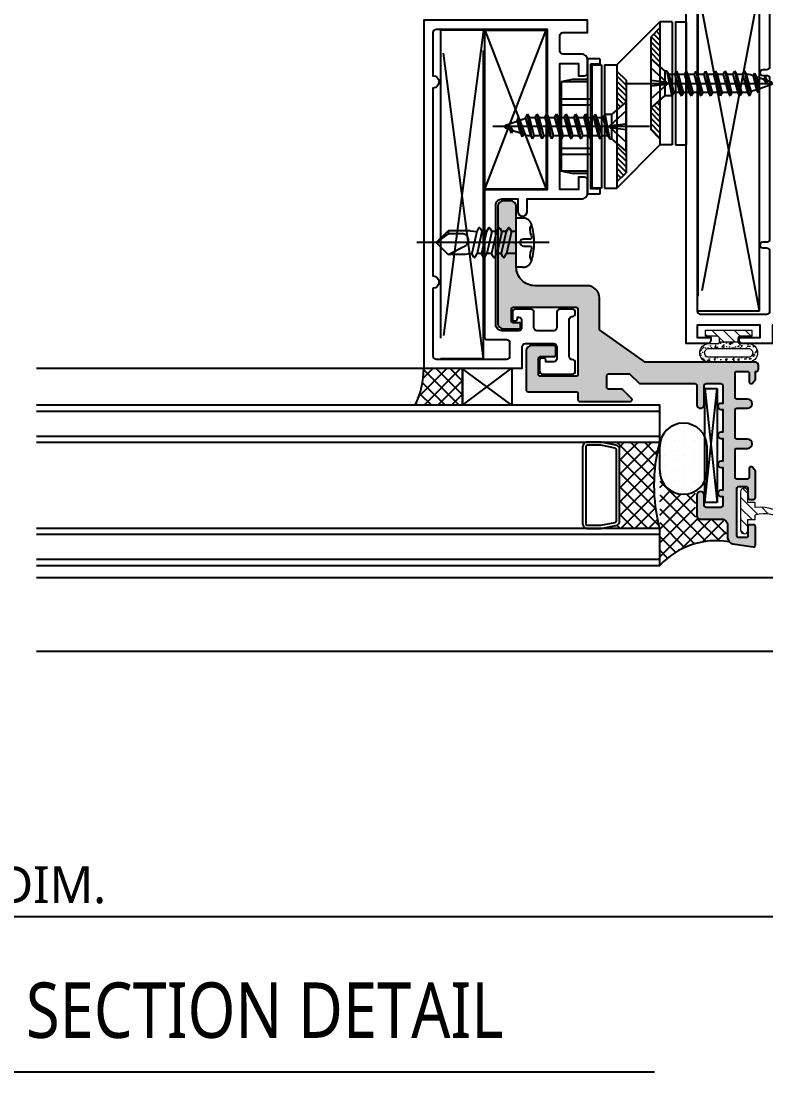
# Model space of a CAD drawing. Extents: x 93 to 3288, y 42 to 1146.
# Drawn here: x 318.4 to 439.3, y 432.4 to 603 of the extents above; entities that cross this region are included whole.
import ezdxf

# ---------------------------------------------------------------- set-up
doc = ezdxf.new("R2010")
doc.units = 0
doc.header["$LTSCALE"] = 200
doc.header["$MEASUREMENT"] = 0
doc.header["$PDMODE"] = 3
doc.header["$PDSIZE"] = -1
for name, pattern in [('CEN-GAUN', [32.2, 30, -1, 0.2, -1]), ('CEN2', [0.36, 0.25, -0.05, 0.01, -0.05]), ('CENTER', [2, 1.25, -0.25, 0.25, -0.25]), ('HIDDEN', [0.375, 0.25, -0.125]), ('PHANTOM', [25, 20, -1, 1, -1, 1, -1])]:
    doc.linetypes.add(name, pattern=pattern)
doc.layers.get('0').update_dxf_attribs({"linetype": 'CONTINUOUS'})
doc.layers.get('Defpoints').update_dxf_attribs({"color": 137, "linetype": 'CONTINUOUS'})
for name, color, linetype in [('01TEX', 3, 'CONTINUOUS'), ('3', 3, 'CONTINUOUS'), ('A-DIES', 3, 'CONTINUOUS'), ('A-ELE', 60, 'CONTINUOUS'), ('A-HAT', 1, 'CONTINUOUS'), ('A-NORTONPATE', 2, 'CONTINUOUS'), ('A-SEC', 2, 'CONTINUOUS'), ('CEN', 1, 'CEN-GAUN'), ('CEN2', 1, 'CEN2'), ('DIM', 7, 'CONTINUOUS'), ('ELE', 60, 'CONTINUOUS'), ('FORM', 7, 'CONTINUOUS'), ('GASKET', 5, 'CONTINUOUS'), ('Glass', 4, 'CONTINUOUS'), ('hatch', 252, 'CONTINUOUS'), ('PA', 6, 'CONTINUOUS'), ('SCREW', 1, 'CONTINUOUS'), ('SEALANT', 1, 'CONTINUOUS'), ('감봉', 4, 'CONTINUOUS')]:
    doc.layers.add(name, color=color, linetype=linetype)
doc.styles.add('FORM1', font='malgun.ttf', dxfattribs={"width": 0.85})
doc.styles.add('맑은고딕', font='malgun.ttf')
doc.dimstyles.new('GAUN-4', dxfattribs={"dimscale": 4, "dimtxt": 1.5, "dimasz": 1, "dimexe": 1, "dimexo": 1, "dimgap": 0.5, "dimtad": 1, "dimdec": 1, "dimzin": 1, "dimdsep": 46, "dimlunit": 6, "dimtxsty": '맑은고딕', "dimblk": 'CJDOT', "dimcen": 0.09, "dimdle": 1, "dimclrd": 256, "dimclre": 256, "dimclrt": 3, "dimadec": 0, "dimazin": 0, "dimtfac": 1, "dimtdec": 1, "dimtix": 1, "dimtmove": 2, "dimatfit": 3, "dimfxl": 1, "dimtolj": 1, "dimtzin": 1, "dimarcsym": 0})
pattern_1 = [(45.034607, (-4196.5568, -1535.9426), (-1.12320983, 1.1218538), []), (135.034607, (-4196.5568, -1535.9426), (-1.1218538, -1.12320983), [])]

# ---------------------------------------------------------------- blocks, each defined once
blk = doc.blocks.new('SDHK-1431-1')
at = {"layer": 'hatch', "linetype": 'HIDDEN'}
for p, q in [((-0.15, 0), (9.85, -52.4)), ((-0.15, -52.4), (9.85, 0))]:
    blk.add_line(p, q, dxfattribs=at)
blk.add_lwpolyline([(9.85, -52.4), (9.85, 0), (-0.15, 0), (-0.15, -52.4)], close=True, dxfattribs=at)
blk = doc.blocks.new('JA-DM-39(SDHK-1431)-1')
at = {"rotation": 90}
blk.add_blockref('SDHK-1431-1', (0, -9.85), dxfattribs=at)
blk = doc.blocks.new('SDHK-1431-2')
at = {"layer": 'hatch', "linetype": 'HIDDEN'}
for p, q in [((10, 0), (0, -25.8)), ((10, -25.8), (0, 0))]:
    blk.add_line(p, q, dxfattribs=at)
blk.add_lwpolyline([(0, 0), (10, 0), (10, -25.8), (0, -25.8)], close=True, dxfattribs=at)
blk = doc.blocks.new('JA-DM-39(SDHK-1431)-2')
at = {"rotation": 90}
blk.add_blockref('SDHK-1431-2', (0, -10), dxfattribs=at)
blk = doc.blocks.new('IJ-65TT13-1')
at = {"layer": 'hatch', "linetype": 'HIDDEN'}
for p, q in [((0, 0), (7, -53.3)), ((0, -53.3), (7, 0))]:
    blk.add_line(p, q, dxfattribs=at)
blk.add_lwpolyline([(7, -53.3), (7, 0), (0, 0), (0, -53.3)], close=True, dxfattribs=at)
blk = doc.blocks.new('JA-DM-40(IJ-65TT13)-1')
at = {"rotation": 90}
blk.add_blockref('IJ-65TT13-1', (0, -7), dxfattribs=at)
blk = doc.blocks.new('DH-886')
at = {"layer": 'A-DIES'}
for points in [[(-15.4, -50.4), (-12.7, -50.4, 0.414214), (-11.7, -49.4), (-11.7, -30, 0.414214), (-12.7, -29), (-15.3, -29), (-15.3, -31.05, -1), (-16.8, -31.05), (-16.8, -29), (-25.6, -29, -0.414214), (-26.6, -28), (-26.6, -26, -0.414214), (-26.1, -25.5), (-25.1, -25.5), (-25.1, -27.5), (-22.1, -27.5), (-22.1, -7), (-25.1, -7), (-25.1, -9), (-26.1, -9, -0.414214), (-26.6, -8.5), (-26.6, -6.5, -0.414214), (-25.6, -5.5), (-22.6, -5.5, 0.414214), (-22.1, -5), (-22.1, -2.5, 0.414214), (-22.6, -2), (-26.6, -2), (-26.6, 0), (0, 0), (0, -56.5), (-16, -56.5), (-16, -53, 0.414214), (-16.5, -52.5), (-21.1, -52.5, 0.414214), (-21.6, -53), (-21.6, -54.95, 0.414214), (-21.1, -55.45), (-19.8, -55.45), (-19.8, -55.15, -0.414214), (-19.5, -54.85), (-19.1, -54.85, -0.414214), (-18.8, -55.15), (-18.8, -56.95, -0.414214), (-19.3, -57.45), (-24.1, -57.45, -0.414214), (-24.6, -56.95), (-24.6, -55.6, -0.414214), (-24.1, -55.1, 0.414214), (-23.6, -54.6), (-23.6, -48.6, 0.414214), (-24.1, -48.1, -0.414214), (-24.6, -47.6), (-24.6, -47.4, -0.414214), (-24.1, -46.9), (-22.1, -46.9, -0.414214), (-21.6, -47.4), (-21.6, -49.9, 0.414214), (-21.1, -50.4), (-18.4, -50.4, 0.414214), (-17.9, -49.9), (-17.9, -47.4, -0.414214), (-17.4, -46.9), (-14.9, -46.9, -0.414214), (-14.4, -47.4), (-14.4, -48.5, -0.414214), (-14.7, -48.8), (-14.9, -48.8, -0.414214), (-15.2, -48.5), (-15.2, -48.2), (-15.4, -48.2, 0.414214), (-15.9, -48.7), (-15.9, -49.9, 0.414214)], [(-1.5, -43.5), (-1.5, -54.5, -0.414214), (-2, -55), (-9.2, -55), (-13.5, -55, -0.414214), (-14, -54.5), (-14, -52.4, -0.414214), (-13.5, -51.9), (-10.4, -51.9, 0.414214), (-9.9, -51.4), (-9.9, -27.5), (-20.1, -27.5), (-20.1, -1.5), (-2, -1.5, -0.414214), (-1.5, -2), (-1.5, -9, 1), (-1.5, -11), (-1.5, -41.5, 1)]]:
    blk.add_lwpolyline(points, format="xyb", close=True, dxfattribs=at)
blk = doc.blocks.new('JA-DM-13(DH-886)')
at = {"xscale": -1, "rotation": 270}
blk.add_blockref('DH-886', (56.5, 0), dxfattribs=at)
blk = doc.blocks.new('DH-887')
at = {"layer": 'A-DIES'}
for points in [[(2.25, -3, -1), (2.25, -4.5), (1.9, -4.5, 0.414214), (1.4, -5), (1.4, -55, 0.414214), (1.9, -55.5), (2.25, -55.5, -1), (2.25, -57), (0, -57), (0, -60), (-4.9, -60, -0.414214), (-5.4, -59.5), (-5.4, -59), (-2, -59), (-2, -57), (-12.2, -57), (-12.2, -59), (-10, -59), (-10, -59.5, -0.414214), (-10.5, -60), (-14, -60), (-14, -4.5), (-15.45, -4.5, -1), (-15.45, -3.4), (-14.5, -3.4, 0.414214), (-14, -2.9), (-14, -2.5, 0.414214), (-14.5, -2), (-38, -2, 0.414214), (-38.5, -2.5), (-38.5, -2.9, 0.414214), (-38, -3.4), (-37.05, -3.4, -1), (-37.05, -4.5), (-41.2, -4.5, -0.414214), (-41.7, -4), (-41.7, -3.5), (-40.5, -3.5, 0.414214), (-40, -3), (-40, -2, 0.414214), (-40.5, -1.5), (-47.5, -1.5, 0.414214), (-48, -2), (-48, -3, 0.414214), (-47.5, -3.5), (-46.3, -3.5), (-46.3, -4, -0.414214), (-46.8, -4.5), (-49, -4.5, -0.414214), (-49.5, -4), (-49.5, -0.5, -0.414214), (-49, 0), (0, 0), (0, -3)], [(-0.4, -17, 0.414214), (-0.9, -16.5), (-1.5, -16.5, -1), (-1.5, -15.5), (-0.9, -15.5, 0.414214), (-0.4, -15), (-0.4, -5.3, 0.414214), (-0.9, -4.8), (-1.5, -4.8, -0.414214), (-2, -4.3), (-2, -2.3, 0.414214), (-2.5, -1.8), (-11.7, -1.8, 0.414214), (-12.2, -2.3), (-12.2, -54.7, 0.414214), (-11.7, -55.2), (-0.9, -55.2, 0.414214), (-0.4, -54.7), (-0.4, -45, 0.414214), (-0.9, -44.5), (-1.5, -44.5, -1), (-1.5, -43.5), (-0.9, -43.5, 0.414214), (-0.4, -43)]]:
    blk.add_lwpolyline(points, format="xyb", close=True, dxfattribs=at)
blk = doc.blocks.new('JA-DM-14(DH-887)')
at = {"rotation": 270}
blk.add_blockref('DH-887', (59, -5.4), dxfattribs=at)
blk = doc.blocks.new('DSP-3264')
h = blk.add_hatch(color=252)
h.dxf.hatch_style = 1
edge = h.paths.add_edge_path()
edge.add_line((-13, -13.8), (-4.5, -13.8))
edge.add_arc((-4.5, -10.8), 3, 270, 360)
edge.add_line((-1.5, -10.8), (-1.5, -7.1))
edge.add_line((-1.5, -7.1), (-1.2, -6.8))
edge.add_line((-1.2, -6.8), (-1.5, -6.5))
edge.add_line((-1.5, -6.5), (-1.5, -1))
edge.add_arc((-0.5, -1), 1, 90, 180, ccw=False)
edge.add_line((-0.5, 0), (0.5, 0))
edge.add_arc((0.5, -1), 1, 0, 90, ccw=False)
edge.add_line((1.5, -1), (1.5, -19.8))
edge.add_arc((0.5, -19.8), 1, 270, 360, ccw=False)
edge.add_line((0.5, -20.8), (-1.9, -20.8))
edge.add_arc((-1.9, -20.5), 0.3, 180, 270, ccw=False)
edge.add_line((-2.2, -20.5), (-2.2, -20.1))
edge.add_arc((-1.9, -20.1), 0.3, 90, 180, ccw=False)
edge.add_line((-1.9, -19.8), (-1, -19.8))
edge.add_arc((-1, -19.5), 0.3, 270, 360)
edge.add_line((-0.7, -19.5), (-0.7, -17.6))
edge.add_arc((-1, -17.6), 0.3, 360, 450)
edge.add_line((-1, -17.3), (-11.2, -17.3))
edge.add_arc((-11.2, -17.6), 0.3, 90, 180)
edge.add_line((-11.5, -17.6), (-11.5, -28.2))
edge.add_arc((-11.2, -28.2), 0.3, 180, 270)
edge.add_line((-11.2, -28.5), (-5.4, -28.5))
edge.add_arc((-5.4, -28.2), 0.3, 270, 360)
edge.add_line((-5.1, -28.2), (-5.1, -25.6))
edge.add_arc((-5.4, -25.6), 0.3, 360, 450)
edge.add_line((-5.4, -25.3), (-7.6, -25.3))
edge.add_arc((-7.6, -25), 0.3, 180, 270, ccw=False)
edge.add_line((-7.9, -25), (-7.9, -23.8))
edge.add_arc((-7.6, -23.8), 0.3, 90, 180, ccw=False)
edge.add_line((-7.6, -23.5), (-4.1, -23.5))
edge.add_arc((-4.1, -24.5), 1, 0, 90, ccw=False)
edge.add_line((-3.1, -24.5), (-3.1, -30.7))
edge.add_arc((-3.4, -30.7), 0.3, 270, 360, ccw=False)
edge.add_line((-3.4, -31), (-11.2, -31))
edge.add_arc((-11.2, -31.3), 0.3, 90, 180)
edge.add_line((-11.5, -31.3), (-11.5, -32.3))
edge.add_arc((-11.8, -32.3), 0.3, 270, 360, ccw=False)
edge.add_line((-11.8, -32.6), (-20, -32.6))
edge.add_arc((-20, -32.3), 0.3, 134.3645, 270, ccw=False)
edge.add_line((-20.21, -32.09), (-18.78, -30.69))
edge.add_arc((-18.57, -30.9), 0.3, 90, 134.3645, ccw=False)
edge.add_line((-18.57, -30.6), (-16.5, -30.6))
edge.add_arc((-16.5, -30.3), 0.3, 270, 360)
edge.add_line((-16.2, -30.3), (-16.2, -28.4))
edge.add_arc((-16.5, -28.4), 0.3, 360, 450)
edge.add_line((-16.5, -28.1), (-19.9, -28.1))
edge.add_line((-19.9, -28.1), (-21.5, -29.7))
edge.add_line((-21.5, -29.7), (-30.5, -29.7))
edge.add_arc((-30.5, -30), 0.3, 90, 180)
edge.add_line((-30.8, -30), (-30.8, -33.1))
edge.add_arc((-31.4, -33.1), 0.6, 180, 360, ccw=False)
edge.add_line((-32, -33.1), (-32, -30))
edge.add_arc((-32.3, -30), 0.3, 360, 450)
edge.add_line((-32.3, -29.7), (-34.7, -29.7))
edge.add_arc((-34.7, -30), 0.3, 90, 180)
edge.add_line((-35, -30), (-35, -32.9))
edge.add_line((-35, -32.9), (-34.7, -32.9))
edge.add_arc((-34.7, -33.4), 0.5, -90, 90, ccw=False)
edge.add_line((-34.7, -33.9), (-35, -33.9))
edge.add_line((-35, -33.9), (-35, -37.6))
edge.add_line((-35, -37.6), (-34.7, -37.6))
edge.add_arc((-34.7, -38.1), 0.5, -90, 90, ccw=False)
edge.add_line((-34.7, -38.6), (-35, -38.6))
edge.add_line((-35, -38.6), (-35, -42.3))
edge.add_line((-35, -42.3), (-34.7, -42.3))
edge.add_arc((-34.7, -42.8), 0.5, -90, 90, ccw=False)
edge.add_line((-34.7, -43.3), (-35, -43.3))
edge.add_line((-35, -43.3), (-35, -47))
edge.add_line((-35, -47), (-34.7, -47))
edge.add_arc((-34.7, -47.5), 0.5, -90, 90, ccw=False)
edge.add_line((-34.7, -48), (-35, -48))
edge.add_line((-35, -48), (-35, -49.5))
edge.add_arc((-34.7, -49.5), 0.3, 180, 270)
edge.add_line((-34.7, -49.8), (-32.3, -49.8))
edge.add_arc((-32.3, -49.5), 0.3, 270, 360)
edge.add_line((-32, -49.5), (-32, -47.8))
edge.add_arc((-31.4, -47.8), 0.6, 0, 180, ccw=False)
edge.add_line((-30.8, -47.8), (-30.8, -51.2))
edge.add_arc((-31.3, -51.2), 0.5, 270, 360, ccw=False)
edge.add_line((-31.3, -51.7), (-34.8, -51.7))
edge.add_arc((-34.8, -52.7), 1, 90, 180)
edge.add_line((-35.8, -52.7), (-35.8, -54.71))
edge.add_arc((-36.8, -54.71), 1, -81.4535, 0, ccw=False)
edge.add_line((-36.65, -55.7), (-39.96, -56.2))
edge.add_arc((-40, -55.9), 0.3, 180, 278.5465, ccw=False)
edge.add_line((-40.3, -55.9), (-40.3, -52.9))
edge.add_arc((-40, -52.9), 0.3, 90, 180, ccw=False)
edge.add_line((-40, -52.6), (-39.4, -52.6))
edge.add_arc((-39.4, -52.9), 0.3, 0, 90, ccw=False)
edge.add_line((-39.1, -52.9), (-39.1, -54.4))
edge.add_arc((-38.8, -54.4), 0.3, 180, 270)
edge.add_line((-38.8, -54.7), (-37.6, -54.7))
edge.add_arc((-37.6, -54.4), 0.3, 270, 360)
edge.add_line((-37.3, -54.4), (-37.3, -46.7))
edge.add_arc((-37.6, -46.7), 0.3, 0, 90)
edge.add_line((-37.6, -46.4), (-38.8, -46.4))
edge.add_arc((-38.8, -46.7), 0.3, 90, 180)
edge.add_line((-39.1, -46.7), (-39.1, -48.2))
edge.add_arc((-39.4, -48.2), 0.3, -90, 0, ccw=False)
edge.add_line((-39.4, -48.5), (-40, -48.5))
edge.add_arc((-40, -48.2), 0.3, 180, 270, ccw=False)
edge.add_line((-40.3, -48.2), (-40.3, -43.9))
edge.add_line((-40.3, -43.9), (-39.8, -43.2))
edge.add_line((-39.8, -43.2), (-39.6, -43.2))
edge.add_arc((-39.6, -43.5), 0.3, 0, 90, ccw=False)
edge.add_line((-39.3, -43.5), (-39.3, -44.9))
edge.add_arc((-39, -44.9), 0.3, 180, 270)
edge.add_line((-39, -45.2), (-37.3, -45.2))
edge.add_arc((-37.3, -44.9), 0.3, 270, 360)
edge.add_line((-37, -44.9), (-37, -40.5))
edge.add_arc((-37.3, -40.5), 0.3, 360, 450)
edge.add_line((-37.3, -40.2), (-39.05, -40.2))
edge.add_arc((-39.05, -39.45), 0.75, 90, 270, ccw=False)
edge.add_line((-39.05, -38.7), (-37.3, -38.7))
edge.add_arc((-37.3, -38.4), 0.3, 270, 360)
edge.add_line((-37, -38.4), (-37, -34))
edge.add_arc((-37.3, -34), 0.3, 360, 450)
edge.add_line((-37.3, -33.7), (-39.05, -33.7))
edge.add_arc((-39.05, -32.95), 0.75, 90, 270, ccw=False)
edge.add_line((-39.05, -32.2), (-37.3, -32.2))
edge.add_arc((-37.3, -31.9), 0.3, 270, 360)
edge.add_line((-37, -31.9), (-37, -28))
edge.add_arc((-37.3, -28), 0.3, 0, 90)
edge.add_line((-37.3, -27.7), (-39, -27.7))
edge.add_arc((-39, -28), 0.3, 90, 180)
edge.add_line((-39.3, -28), (-39.3, -29.4))
edge.add_arc((-39.6, -29.4), 0.3, 270, 360, ccw=False)
edge.add_line((-39.6, -29.7), (-39.8, -29.7))
edge.add_line((-39.8, -29.7), (-40.3, -29))
edge.add_line((-40.3, -29), (-40.3, -27.7))
edge.add_line((-40.3, -27.7), (-40.5, -27.7))
edge.add_arc((-40.5, -27.4), 0.3, 180, 270, ccw=False)
edge.add_line((-40.8, -27.4), (-40.8, -26.7))
edge.add_arc((-40.3, -26.7), 0.5, 90, 180, ccw=False)
edge.add_line((-40.3, -26.2), (-22.44, -26.2))
edge.add_line((-22.44, -26.2), (-15, -20.96))
edge.add_line((-15, -20.96), (-15, -15.8))
edge.add_arc((-13, -15.8), 2, 90, 180, ccw=False)
at = {"layer": 'PA'}
blk.add_lwpolyline([(-13, -13.8), (-4.5, -13.8, 0.414214), (-1.5, -10.8), (-1.5, -7.1), (-1.2, -6.8), (-1.5, -6.5), (-1.5, -1, -0.414214), (-0.5, 0), (0.5, 0, -0.414214), (1.5, -1), (1.5, -19.8, -0.414214), (0.5, -20.8), (-1.9, -20.8, -0.414214), (-2.2, -20.5), (-2.2, -20.1, -0.414214), (-1.9, -19.8), (-1, -19.8, 0.414214), (-0.7, -19.5), (-0.7, -17.6, 0.414214), (-1, -17.3), (-11.2, -17.3, 0.414214), (-11.5, -17.6), (-11.5, -28.2, 0.414214), (-11.2, -28.5), (-5.4, -28.5, 0.414214), (-5.1, -28.2), (-5.1, -25.6, 0.414214), (-5.4, -25.3), (-7.6, -25.3, -0.414214), (-7.9, -25), (-7.9, -23.8, -0.414214), (-7.6, -23.5), (-4.1, -23.5, -0.414214), (-3.1, -24.5), (-3.1, -30.7, -0.414214), (-3.4, -31), (-11.2, -31, 0.414214), (-11.5, -31.3), (-11.5, -32.3, -0.414214), (-11.8, -32.6), (-20, -32.6, -0.672197), (-20.21, -32.09), (-18.78, -30.69, -0.196031), (-18.57, -30.6), (-16.5, -30.6, 0.414214), (-16.2, -30.3), (-16.2, -28.4, 0.414214), (-16.5, -28.1), (-19.9, -28.1), (-21.5, -29.7), (-30.5, -29.7, 0.414214), (-30.8, -30), (-30.8, -33.1, -1), (-32, -33.1), (-32, -30, 0.414214), (-32.3, -29.7), (-34.7, -29.7, 0.414214), (-35, -30), (-35, -32.9), (-34.7, -32.9, -1), (-34.7, -33.9), (-35, -33.9), (-35, -37.6), (-34.7, -37.6, -1), (-34.7, -38.6), (-35, -38.6), (-35, -42.3), (-34.7, -42.3, -1), (-34.7, -43.3), (-35, -43.3), (-35, -47), (-34.7, -47, -1), (-34.7, -48), (-35, -48), (-35, -49.5, 0.414214), (-34.7, -49.8), (-32.3, -49.8, 0.414214), (-32, -49.5), (-32, -47.8, -1), (-30.8, -47.8), (-30.8, -51.2, -0.414214), (-31.3, -51.7), (-34.8, -51.7, 0.414214), (-35.8, -52.7), (-35.8, -54.71, -0.371169), (-36.65, -55.7), (-39.96, -56.2, -0.458609), (-40.3, -55.9), (-40.3, -52.9, -0.414214), (-40, -52.6), (-39.4, -52.6, -0.414214), (-39.1, -52.9), (-39.1, -54.4, 0.414214), (-38.8, -54.7), (-37.6, -54.7, 0.414214), (-37.3, -54.4), (-37.3, -46.7, 0.414214), (-37.6, -46.4), (-38.8, -46.4, 0.414214), (-39.1, -46.7), (-39.1, -48.2, -0.414214), (-39.4, -48.5), (-40, -48.5, -0.414214), (-40.3, -48.2), (-40.3, -43.9), (-39.8, -43.2), (-39.6, -43.2, -0.414214), (-39.3, -43.5), (-39.3, -44.9, 0.414214), (-39, -45.2), (-37.3, -45.2, 0.414214), (-37, -44.9), (-37, -40.5, 0.414214), (-37.3, -40.2), (-39.05, -40.2, -1), (-39.05, -38.7), (-37.3, -38.7, 0.414214), (-37, -38.4), (-37, -34, 0.414214), (-37.3, -33.7), (-39.05, -33.7, -1), (-39.05, -32.2), (-37.3, -32.2, 0.414214), (-37, -31.9), (-37, -28, 0.414214), (-37.3, -27.7), (-39, -27.7, 0.414214), (-39.3, -28), (-39.3, -29.4, -0.414214), (-39.6, -29.7), (-39.8, -29.7), (-40.3, -29), (-40.3, -27.7), (-40.5, -27.7, -0.414214), (-40.8, -27.4), (-40.8, -26.7, -0.414214), (-40.3, -26.2), (-22.44, -26.2), (-15, -20.96), (-15, -15.8, -0.414214)], format="xyb", close=True, dxfattribs=at)
blk = doc.blocks.new('DSES-010')
at = {"lineweight": 9, "ltscale": 0.3}
h = blk.add_hatch(dxfattribs=at)
h.set_pattern_fill('ANSI31', color=1, scale=0.4, angle=180, style=0)
h.set_pattern_definition([(225, (-4198451.4957, 14336552.8908), (0.89802561211, -0.89802561211), [])])
h.paths.add_polyline_path([(-8.22, -1.83, 3.800927), (-7.46, -2.02, -0.293946), (-2.35, -0.6), (-2.35, -1.4), (-1.2, -1.4), (-1.2, -3.1, 1), (0, -3.1), (0, 3.1, 1), (-1.2, 3.1), (-1.2, 1.4), (-2.35, 1.4), (-2.35, 0.6, 0.257967)])
at = {"layer": 'GASKET', "lineweight": 9}
blk.add_lwpolyline([(-1.2, 3.1, -1), (0, 3.1), (0, -3.1, -1), (-1.2, -3.1), (-1.2, -1.4), (-2.35, -1.4), (-2.35, -0.6, 0.293946), (-7.46, -2.02, -3.800927), (-8.22, -1.83, -0.257967), (-2.35, 0.6), (-2.35, 1.4), (-1.2, 1.4), (-1.2, 3.1)], format="xyb", dxfattribs=at)
blk = doc.blocks.new('*U61')
at = {"layer": 'A-HAT'}
h = blk.add_hatch(dxfattribs=at)
h.set_pattern_fill('ANSI37', color=252, scale=0.5, angle=-89.9654, style=0)
h.set_pattern_definition([(315.035, (0, 0), (1.12185, 1.12321), []), (45.035, (0, 0), (-1.12321, 1.12185), [])])
h.paths.add_polyline_path([(20, 0, -0.125563), (6, 0), (6, -9.5), (6.48, -7.1, -0.357511), (7.21, -6.5), (18.79, -6.5, -0.357511), (19.52, -7.1), (20, -9.5)])
at = {"layer": 'Glass', "color": 5, "linetype": 'PHANTOM', "ltscale": 2}
for p, q in [((1, -101.16), (1, 0)), ((5, 0), (5, -101.16)), ((21, -101.16), (21, 0)), ((25, 0), (25, -101.16))]:
    blk.add_line(p, q, dxfattribs=at)
at = {"layer": 'Glass'}
for points in [[(0, -101.16), (0, 0), (6, 0), (6, -101.16)], [(20, -101.16), (20, 0), (26, 0), (26, -101.16)]]:
    blk.add_lwpolyline(points, dxfattribs=at)
at = {"layer": 'SEALANT'}
blk.add_arc((13, 27.44), 28.31, 255.6865, 284.3135, dxfattribs=at)
at = {"layer": '감봉'}
for points in [[(6, -11.75), (6, -9.5), (6.48, -7.1, -0.357511), (7.21, -6.5), (18.79, -6.5, -0.357511), (19.52, -7.1), (20, -9.5), (20, -11.75, -0.414214), (19.25, -12.5), (6.75, -12.5, -0.414214)], [(6.5, -11.75), (6.5, -9.55), (6.97, -7.2, -0.357511), (7.21, -7), (18.79, -7, -0.357511), (19.03, -7.2), (19.5, -9.55), (19.5, -11.75, -0.414214), (19.25, -12), (6.75, -12, -0.414214)]]:
    blk.add_lwpolyline(points, format="xyb", close=True, dxfattribs=at)
blk = doc.blocks.new('CJDOT')
blk.add_line((-2, 0), (2, 0))
at = {"const_width": 0.5}
blk.add_lwpolyline([(-0.25, 0, 1), (0.25, 0, 1)], format="xyb", close=True, dxfattribs=at)
blk = doc.blocks.new('*D159')
at = {"layer": 'Defpoints', "color": 0, "transparency": 16777216}
for p in [(138.4, 479.67), (473.32, 479.67), (473.32, 457.67)]:
    blk.add_point(p, dxfattribs=at)
at = {"layer": 'DIM', "lineweight": -2, "transparency": 16777216}
for p, q in [((138.4, 475.67), (138.4, 453.67)), ((473.32, 475.67), (473.32, 453.67)), ((142.4, 457.67), (469.32, 457.67))]:
    blk.add_line(p, q, dxfattribs=at)
at = {"layer": 'DIM', "lineweight": -2, "transparency": 16777216, "xscale": 4, "yscale": 4, "zscale": 4, "rotation": 180}
blk.add_blockref('CJDOT', (138.4, 457.67), dxfattribs=at)
at = {"layer": 'DIM', "lineweight": -2, "transparency": 16777216, "xscale": 4, "yscale": 4, "zscale": 4}
blk.add_blockref('CJDOT', (473.32, 457.67), dxfattribs=at)
at = {"layer": 'DIM', "color": 3, "transparency": 16777216, "insert": (305.86, 462.77), "char_height": 6, "attachment_point": 5, "style": '맑은고딕'}
blk.add_mtext('\\A1;MODULE DIM.', dxfattribs=at)
blk = doc.blocks.new('screw4x13')
at = {"color": 9, "linetype": 'HIDDEN'}
for p, q in [((-13, 0), (-11.07, 1.93)), ((-11.07, 1.93), (-11.07, 1.43)), ((-7.51, 1.93), (-11.07, 1.93)), ((-7.51, 1.93), (-6.43, 1.79)), ((-6.43, 1.79), (-7.23, -1.79)), ((-6.11, 2.34), (-6.43, 1.79)), ((-5.57, 1.79), (-6.37, -1.79)), ((-5.89, 2.34), (-5.57, 1.79)), ((-4.83, 1.79), (-5.63, -1.79)), ((-4.83, 1.79), (-5.57, 1.79)), ((-4.51, 2.34), (-4.83, 1.79)), ((-3.97, 1.79), (-4.77, -1.79)), ((-4.29, 2.34), (-3.97, 1.79)), ((-3.23, 1.79), (-4.03, -1.79)), ((-3.23, 1.79), (-3.97, 1.79)), ((-2.91, 2.34), (-3.23, 1.79)), ((-2.37, 1.79), (-3.17, -1.79)), ((-2.69, 2.34), (-2.37, 1.79)), ((-1.63, 1.79), (-2.43, -1.79)), ((-1.63, 1.79), (-2.37, 1.79)), ((-1.31, 2.34), (-1.63, 1.79)), ((-0.77, 1.79), (-1.57, -1.79)), ((-1.09, 2.34), (-0.77, 1.79)), ((-0.03, 1.79), (-0.77, 1.79)), ((0, 1.79), (-0.57, 1.79)), ((-11.07, 1.43), (-13, 0)), ((-8.76, 1.43), (-11.07, 1.43)), ((-13, 0), (-11.07, -1.93)), ((-11.07, -1.94), (-8.29, -0.5)), ((-8.25, -1.93), (-11.07, -1.93)), ((-7.23, -1.79), (-8.25, -1.93)), ((-6.91, -2.34), (-7.23, -1.79)), ((-6.69, -2.34), (-6.37, -1.79)), ((-5.63, -1.79), (-6.37, -1.79)), ((-5.31, -2.34), (-5.63, -1.79)), ((-5.09, -2.34), (-4.77, -1.79)), ((-4.03, -1.79), (-4.77, -1.79)), ((-3.71, -2.34), (-4.03, -1.79)), ((-3.49, -2.34), (-3.17, -1.79)), ((-2.43, -1.79), (-3.17, -1.79)), ((-2.11, -2.34), (-2.43, -1.79)), ((-1.89, -2.34), (-1.57, -1.79)), ((-0.83, -1.79), (-1.57, -1.79)), ((0, -1.79), (-1.37, -1.79))]:
    blk.add_line(p, q, dxfattribs=at)
blk.add_lwpolyline([(0, 1.75), (0, 4), (1.07, 4, -0.338208), (2.51, 2.89, -0.133928), (2.51, -2.89, -0.338208), (1.07, -4), (0, -4), (0, -2.25), (0, 2.25)], format="xyb", dxfattribs=at)
blk.add_lwpolyline([(2.51, 2.89), (2.29, 2.63), (2.19, 2.34), (2.18, 2.03), (2.23, 1.72), (2.31, 1.42), (2.4, 1.15), (2.46, 0.92), (2.47, 0.74), (2.4, 0.62), (2.27, 0.57), (2.09, 0.55), (1.87, 0.55), (1.63, 0.57), (1.39, 0.58), (1.17, 0.57), (0.97, 0.53), (0.81, 0.44), (0.7, 0.31), (0.63, 0.16), (0.61, 0), (0.63, -0.16), (0.7, -0.31), (0.81, -0.44), (0.97, -0.53), (1.17, -0.57), (1.39, -0.58), (1.63, -0.57), (1.87, -0.55), (2.09, -0.55), (2.27, -0.57), (2.4, -0.62), (2.47, -0.74), (2.46, -0.92), (2.4, -1.15), (2.31, -1.42), (2.23, -1.72), (2.18, -2.03), (2.19, -2.34), (2.29, -2.63), (2.51, -2.89)], dxfattribs=at)
for centre, radius, start, end in [((-6, 2.27), 0.13, 30, 150), ((-4.4, 2.27), 0.13, 30, 150), ((-2.8, 2.27), 0.13, 30, 150), ((-1.2, 2.27), 0.13, 30, 150), ((-8.76, 0.41), 1.02, 297.365, 90), ((-6.8, -2.27), 0.13, 210, 330), ((-5.2, -2.27), 0.13, 210, 330), ((-3.6, -2.27), 0.13, 210, 330), ((-2, -2.27), 0.13, 210, 330)]:
    blk.add_arc(centre, radius, start, end, dxfattribs=at)
at = {"layer": 'CEN'}
blk.add_line((5.34, 0), (-16.15, 0), dxfattribs=at)
blk = doc.blocks.new('*X5')
at = {"color": 0}
for p, q in [((578.75, 835), (578.75, 835)), ((579.375, 836.25), (579.375, 836.25)), ((580, 835), (580, 835)), ((580.625, 836.25), (580.625, 836.25)), ((581.25, 835), (581.25, 835)), ((581.875, 836.25), (581.875, 836.25)), ((582.5, 835), (582.5, 835)), ((583.125, 836.25), (583.125, 836.25)), ((583.75, 835), (583.75, 835)), ((584.375, 836.25), (584.375, 836.25)), ((585, 835), (585, 835)), ((585.625, 836.25), (585.625, 836.25)), ((586.25, 835), (586.25, 835)), ((579.375, 833.75), (579.375, 833.75)), ((580.625, 833.75), (580.625, 833.75)), ((581.875, 833.75), (581.875, 833.75)), ((583.125, 833.75), (583.125, 833.75)), ((584.375, 833.75), (584.375, 833.75)), ((585.625, 833.75), (585.625, 833.75)), ((586.875, 833.75), (586.875, 833.75)), ((578.75, 832.5), (578.75, 832.5)), ((580, 832.5), (580, 832.5)), ((581.25, 832.5), (581.25, 832.5)), ((582.5, 832.5), (582.5, 832.5)), ((583.75, 832.5), (583.75, 832.5)), ((585, 832.5), (585, 832.5)), ((586.25, 832.5), (586.25, 832.5)), ((580.625, 831.25), (580.625, 831.25)), ((581.875, 831.25), (581.875, 831.25)), ((583.125, 831.25), (583.125, 831.25)), ((584.375, 831.25), (584.375, 831.25)), ((585.625, 831.25), (585.625, 831.25))]:
    blk.add_line(p, q, dxfattribs=at)
blk = doc.blocks.new('BACK')
at = {"layer": 'A-SEC'}
for p, q in [((-1764719.67, 72973.61, -1.5), (-1764719.67, 72976.86, -1.5)), ((-1764713.17, 72973.61, -1.5), (-1764713.17, 72976.86, -1.5))]:
    blk.add_line(p, q, dxfattribs=at)
for centre, start, end in [((-1764716.42, 72976.86, -1.5), 360, 180), ((-1764716.42, 72973.61, -1.5), 180, 360)]:
    blk.add_arc(centre, 3.25, start, end, dxfattribs=at)
at = {"layer": 'A-SEC', "color": 1, "xscale": 1.083335682515705, "yscale": 1.083335682515705, "zscale": 1.083335682515705, "rotation": 90}
blk.add_blockref('*X5', (-1763813.07, 72343.98, -1.5), dxfattribs=at)
blk = doc.blocks.new('CS-4X20')
at = {"layer": 'CEN2', "linetype": 'CENTER'}
blk.add_line((-3.8, 0), (21.65, 0), dxfattribs=at)
at = {"layer": 'SCREW'}
for p, q in [((0, 4), (2.3, 2)), ((0, 4), (0, -4)), ((2.61, 0.17), (0, 2.52)), ((2.63, 2), (2.3, 2)), ((2.3, 2), (2.3, -2)), ((2.94, 1.46), (2.63, 2)), ((2.63, 2), (3.42, -2)), ((3.89, 1.46), (4.21, 2)), ((4.52, 1.46), (4.21, 2)), ((4.21, 2), (4.99, -2)), ((5.47, 1.46), (5.78, 2)), ((6.09, 1.46), (5.78, 2)), ((5.78, 2), (6.57, -2)), ((7.04, 1.46), (7.35, 2)), ((7.67, 1.46), (7.35, 2)), ((7.35, 2), (8.14, -2)), ((8.62, 1.46), (8.93, 2)), ((9.24, 1.46), (8.93, 2)), ((8.93, 2), (9.72, -2)), ((10.19, 1.46), (10.5, 2)), ((10.82, 1.46), (10.5, 2)), ((10.5, 2), (11.29, -2)), ((11.77, 1.46), (12.08, 2)), ((12.39, 1.46), (12.08, 2)), ((12.08, 2), (12.87, -2)), ((13.34, 1.46), (13.65, 2)), ((13.97, 1.46), (13.65, 2)), ((13.65, 2), (14.44, -2)), ((14.92, 1.46), (15.23, 2)), ((15.54, 1.46), (15.23, 2)), ((15.23, 2), (16.02, -2)), ((2.61, 0.17), (0, 0.46)), ((2.94, 1.46), (3.73, -1.46)), ((3.89, 1.46), (2.94, 1.46)), ((3.89, 1.46), (4.68, -1.46)), ((5.47, 1.46), (4.52, 1.46)), ((5.31, -1.46), (4.52, 1.46)), ((5.47, 1.46), (6.25, -1.46)), ((7.04, 1.46), (6.09, 1.46)), ((6.88, -1.46), (6.09, 1.46)), ((7.04, 1.46), (7.83, -1.46)), ((8.62, 1.46), (7.67, 1.46)), ((8.46, -1.46), (7.67, 1.46)), ((8.62, 1.46), (9.4, -1.46)), ((10.19, 1.46), (9.24, 1.46)), ((10.03, -1.46), (9.24, 1.46)), ((10.19, 1.46), (10.98, -1.46)), ((11.77, 1.46), (10.82, 1.46)), ((11.61, -1.46), (10.82, 1.46)), ((11.77, 1.46), (12.55, -1.46)), ((13.34, 1.46), (12.39, 1.46)), ((13.18, -1.46), (12.39, 1.46)), ((13.34, 1.46), (14.13, -1.46)), ((14.76, -1.46), (13.97, 1.46)), ((14.92, 1.46), (13.97, 1.46)), ((14.92, 1.46), (15.7, -1.46)), ((15.72, 1.46), (15.54, 1.46)), ((16.3, -1.34), (15.54, 1.46)), ((16.64, 1.22), (16.18, 1.38)), ((16.64, 1.22), (16.89, 1.67)), ((16.64, 1.22), (17.19, -1.03)), ((16.89, 1.67), (17.45, -1.48)), ((17.2, 1.03), (16.89, 1.67)), ((18.37, 0.63), (17.2, 1.03)), ((17.66, -0.87), (17.2, 1.03)), ((18.37, 0.63), (18.63, 1.07)), ((18.37, 0.63), (18.82, 0)), ((18.63, 1.07), (18.82, 0)), ((18.94, 0.44), (18.63, 1.07)), ((18.82, 0), (18.94, 0.44)), ((19.57, 0.22), (18.94, 0.44)), ((0, -2.52), (2.61, -0.17)), ((2.61, -0.17), (0, -0.46)), ((3.73, -1.46), (3.42, -2)), ((4.68, -1.46), (3.73, -1.46)), ((4.68, -1.46), (4.99, -2)), ((5.31, -1.46), (4.99, -2)), ((6.25, -1.46), (5.31, -1.46)), ((6.25, -1.46), (6.57, -2)), ((6.88, -1.46), (6.57, -2)), ((7.83, -1.46), (6.88, -1.46)), ((7.83, -1.46), (8.14, -2)), ((8.46, -1.46), (8.14, -2)), ((9.4, -1.46), (8.46, -1.46)), ((9.4, -1.46), (9.72, -2)), ((10.03, -1.46), (9.72, -2)), ((10.98, -1.46), (10.03, -1.46)), ((10.98, -1.46), (11.29, -2)), ((11.61, -1.46), (11.29, -2)), ((12.55, -1.46), (11.61, -1.46)), ((12.55, -1.46), (12.87, -2)), ((13.18, -1.46), (12.87, -2)), ((14.13, -1.46), (13.18, -1.46)), ((14.13, -1.46), (14.44, -2)), ((14.76, -1.46), (14.44, -2)), ((15.7, -1.46), (14.76, -1.46)), ((15.7, -1.46), (16.02, -2)), ((16.3, -1.34), (16.02, -2)), ((17.19, -1.03), (16.3, -1.34)), ((17.19, -1.03), (17.45, -1.48)), ((17.66, -0.87), (17.45, -1.48)), ((19.57, -0.22), (17.66, -0.87)), ((0, -4), (2.3, -2)), ((3.42, -2), (2.3, -2))]:
    blk.add_line(p, q, dxfattribs=at)
for centre, radius, start, end in [((2.46, 0), 0.229, 311.9191, 48.0809), ((15.72, 0.04), 1.42, 71.0776, 90), ((19.48, 0), 0.236, 292.5, 67.5)]:
    blk.add_arc(centre, radius, start, end, dxfattribs=at)
blk = doc.blocks.new('암대수정')
at = {"color": 7, "linetype": 'Continuous'}
for p, q in [((0, -1.5), (0, 0.25)), ((20, 0.25), (0, 0.25)), ((20, -1.5), (20, 0.25)), ((20, -1.5), (0, -1.5)), ((0, -2), (0, -4)), ((20, -2), (0, -2)), ((20, -2), (20, -4)), ((-7, -11), (0, -4)), ((20, -4), (0, -4)), ((1, -4), (2.5, -5.5)), ((1.12, -4), (2.62, -5.5)), ((2, -4), (3.5, -5.5)), ((2.88, -4), (4.38, -5.5)), ((3.77, -4), (5.27, -5.5)), ((4.65, -4), (6.15, -5.5)), ((5.54, -4), (6.42, -4.88)), ((6.42, -4), (6.93, -4.51)), ((7.3, -4), (7.44, -4.13)), ((12.61, -4), (13.22, -4.61)), ((13, -11), (20, -4)), ((13.49, -4), (14.99, -5.5)), ((14.38, -4), (15.88, -5.5)), ((15.26, -4), (16.76, -5.5)), ((16.14, -4), (17.57, -5.43)), ((17.03, -4), (18.01, -4.99)), ((19, -4), (17.5, -5.5)), ((17.91, -4), (18.46, -4.54)), ((18.79, -4), (18.9, -4.1)), ((17.5, -5.5), (2.5, -5.5)), ((13.75, -5.14), (14.11, -5.5)), ((-6, -11), (-4.5, -9.5)), ((-4.9, -9.9), (-3.79, -11)), ((10.5, -9.5), (-4.5, -9.5)), ((-4.41, -9.5), (-2.91, -11)), ((-3.53, -9.5), (-2.03, -11)), ((-2.64, -9.5), (-1.14, -11)), ((-1.76, -9.5), (-0.26, -11)), ((-0.87, -9.5), (-0.75, -9.62)), ((6.72, -10.02), (7.7, -11)), ((7.08, -9.5), (8.58, -11)), ((7.97, -9.5), (9.47, -11)), ((8.85, -9.5), (10.35, -11)), ((9.73, -9.5), (11.23, -11)), ((12, -11), (10.5, -9.5)), ((-7, -13), (-7, -11)), ((13, -11), (-7, -11)), ((-5.78, -10.78), (-5.56, -11)), ((-5.34, -10.34), (-4.68, -11)), ((5.7, -10.77), (5.93, -11)), ((6.21, -10.4), (6.81, -11)), ((13, -13), (13, -11)), ((13, -13), (-7, -13)), ((13, -13.5), (-7, -13.5)), ((-7, -13.5), (-7, -15)), ((13, -15), (13, -13.5)), ((-7, -15), (13, -15))]:
    blk.add_line(p, q, dxfattribs=at)
at = {"color": 4, "linetype": 'Continuous'}
for p, q in [((-8, -13.75), (-8, -15.75)), ((-7.1, -13.75), (-8, -13.75)), ((-7.1, -13.75), (-7.1, -15.25)), ((13.1, -15.25), (-7.1, -15.25)), ((14, -13.75), (13.1, -13.75)), ((13.1, -13.75), (13.1, -15.25)), ((14, -13.75), (14, -15.75)), ((14, -15.75), (-8, -15.75)), ((-4.65, -15.75), (-4.65, -18.25)), ((-4.25, -15.75), (-4.25, -20.05)), ((10.25, -15.75), (10.25, -20.05)), ((10.65, -15.75), (10.65, -18.25)), ((-4.65, -18.25), (-4.25, -20.05)), ((10.65, -18.25), (10.25, -20.05)), ((10.25, -20.05), (-4.25, -20.05))]:
    blk.add_line(p, q, dxfattribs=at)
at = {"layer": '3', "color": 1, "linetype": 'CENTER'}
blk.add_line((3, -13.19), (3, -22.01), dxfattribs=at)
at = {"layer": '3', "color": 7, "linetype": 'HIDDEN'}
for p, q in [((-1.5, -20.05), (-1.5, -15.25)), ((-0.5, -20.05), (-0.5, -15.25)), ((6.5, -20.05), (6.5, -15.25)), ((7.5, -20.05), (7.5, -15.25))]:
    blk.add_line(p, q, dxfattribs=at)
at = {"ltscale": 0.2, "xscale": -1}
for p, rotation in [((10, -5.5), 270), ((3, -9.5), 89.99999999999993)]:
    blk.add_blockref('CS-4X20', p, dxfattribs=dict(at, rotation=rotation))
blk = doc.blocks.new('DSES-002')
at = {"lineweight": 9}
h = blk.add_hatch(dxfattribs=at)
h.set_pattern_fill('ANSI31', color=1, scale=0.4, angle=90)
h.set_pattern_definition([(135, (-2055.364, -5519.4437), (-0.8980256, -0.8980256), [])])
h.paths.add_polyline_path([(7.5, 0), (7.5, -1), (5.55, -1, 0.414214), (5.25, -1.3), (5.25, -1.9), (2.25, -1.9), (2.25, -1.3, 0.414214), (1.95, -1), (0, -1), (0, 0)])
h = blk.add_hatch(dxfattribs=at)
h.set_pattern_fill('AR-SAND', color=1, scale=0.02, angle=90)
h.set_pattern_definition([(127.5, (-2055.364, -5519.4437), (-0.97882647, -0.03200063), [0, -0.77216, 0, -0.8636, 0, -0.8255]), (97.5, (-2055.364, -5519.4437), (-1.4336502, 0.89904657), [0, -0.41656, 0, -0.69596, 0, -0.2667]), (57.5, (-2055.364, -5520.0686), (-0.00287437, 1.58198474), [0, -0.254, 0, -0.9144, 0, -1.1938]), (47.5, (-2055.364, -5520.0686), (-0.44585865, 1.5271129), [0, -0.127, 0, -0.59944, 0, -0.6858])])
h.paths.add_polyline_path([(8.45, -3.7, -0.414214), (6.95, -5.2), (0.55, -5.2, -0.414214), (-0.95, -3.7, -0.414214), (0.55, -2.2), (1.95, -2.2, 0.414214), (2.25, -1.9), (5.25, -1.9, 0.414214), (5.55, -2.2), (6.95, -2.2, -0.414214)])
h.paths.add_polyline_path([(6.95, -3), (0.55, -3, 0.414214), (-0.15, -3.7, 0.414214), (0.55, -4.4), (6.95, -4.4, 0.414214), (7.65, -3.7, 0.414214)], flags=16)
at = {"layer": 'GASKET', "lineweight": 9}
blk.add_line((2.25, -1.9), (5.25, -1.9), dxfattribs=at)
for points in [[(5.25, -1.9, 0.414214), (5.55, -2.2), (6.95, -2.2, -0.414214), (8.45, -3.7, -0.414214), (6.95, -5.2), (0.55, -5.2, -0.414214), (-0.95, -3.7, -0.414214), (0.55, -2.2), (1.95, -2.2, 0.414214), (2.25, -1.9), (2.25, -1.3, 0.414214), (1.95, -1), (0, -1), (0, 0), (7.5, 0), (7.5, -1), (5.55, -1, 0.414214), (5.25, -1.3)], [(6.95, -4.4), (0.55, -4.4, -0.414214), (-0.15, -3.7, -0.414214), (0.55, -3), (6.95, -3, -0.414214), (7.65, -3.7, -0.414214)]]:
    blk.add_lwpolyline(points, format="xyb", close=True, dxfattribs=at)
blk = doc.blocks.new('AN-50.50.2T-1')
at = {"layer": 'hatch', "linetype": 'HIDDEN'}
for p, q in [((0, -18.5), (2, 0)), ((0, 0), (2, -18.5))]:
    blk.add_line(p, q, dxfattribs=at)
blk.add_lwpolyline([(0, 0), (2, 0), (2, -18.5), (0, -18.5)], close=True, dxfattribs=at)

msp = doc.modelspace()

# ---------------------------------------------------------------- hatches: boundary and pattern name
at = {"layer": 'A-HAT'}
h = msp.add_hatch(dxfattribs=at)
h.set_pattern_fill('ANSI37', color=252, scale=0.5, angle=0.0346, style=0)
h.set_pattern_definition(pattern_1)
edge = h.paths.add_edge_path()
edge.add_line((383.72, 546.67), (390.03, 546.67))
edge.add_line((390.03, 546.67), (390.03, 540.67))
edge.add_line((390.03, 540.67), (382.32, 540.67))
edge.add_arc((370.97, 546.5), 12.76, 332.8335, 360.7805)
h = msp.add_hatch(dxfattribs=at)
h.set_pattern_fill('ANSI37', color=252, scale=0.5, angle=0.0346, style=0)
h.set_pattern_definition(pattern_1)
edge = h.paths.add_edge_path()
edge.add_line((427.82, 526.73), (427.82, 522.67))
edge.add_arc((428.32, 522.67), 0.5, 180, 270)
edge.add_line((428.32, 522.17), (431.82, 522.17))
edge.add_arc((431.82, 521.17), 1, 0, 90, ccw=False)
edge.add_line((432.82, 521.17), (432.82, 519.16))
edge.add_arc((433.82, 519.16), 1, 180, 220.7268)
edge.add_arc((431.12, 506.31), 12.35, 80.9205, 137.3963)
edge.add_line((422.02, 514.67), (422.02, 530.05))
edge.add_arc((425.87, 530.05), 3.85, 180, 300.4305)

# ---------------------------------------------------------------- linework, layer by layer
at = {"layer": 'A-ELE'}
for p, q in [((443.32, 512.67), (320.86, 512.67)), ((443.32, 500.67), (320.86, 500.67))]:
    msp.add_line(p, q, dxfattribs=at)
at = {"layer": 'A-NORTONPATE'}
for p, q in [((390.03, 540.67), (398.03, 546.67)), ((398.03, 540.67), (390.03, 546.59))]:
    msp.add_line(p, q, dxfattribs=at)
msp.add_lwpolyline([(398.03, 540.67), (390.03, 540.67), (390.03, 546.67), (398.03, 546.67)], close=True, dxfattribs=at)
at = {"layer": 'ELE'}
msp.add_lwpolyline([(320.86, 546.67), (383.72, 546.67)], dxfattribs=at)
at = {"layer": 'FORM'}
msp.add_line((211.34, 432.42), (421.19, 432.42), dxfattribs=at)
at = {"layer": 'SEALANT'}
msp.add_lwpolyline([(383.72, 546.67), (390.03, 546.67), (390.03, 540.67), (382.32, 540.67, 0.12255)], format="xyb", close=True, dxfattribs=at)
msp.add_arc((431.25, 506.04), 12.63, 80.6834, 136.9116, dxfattribs=at)

# ---------------------------------------------------------------- block references
at = {"rotation": 90}
for name, p in [('JA-DM-14(DH-887)', (434.92, 551.67)), ('JA-DM-39(SDHK-1431)-1', (428.22, 555.97)), ('JA-DM-13(DH-886)', (383.72, 546.67)), ('JA-DM-40(IJ-65TT13)-1', (386.42, 548.27)), ('JA-DM-39(SDHK-1431)-2', (393.62, 575.77))]:
    msp.add_blockref(name, p, dxfattribs=at)
at = {"xscale": -1, "rotation": 270}
for name, p in [('암대수정', (426.07, 582.92)), ('*U61', (422.02, 514.67))]:
    msp.add_blockref(name, p, dxfattribs=at)
at = {"xscale": -1}
for name, p in [('DSP-3264', (397.25, 573.87)), ('DSES-010', (435.15, 523.49, 0))]:
    msp.add_blockref(name, p, dxfattribs=at)
for name, p in [('screw4x13', (398.75, 567.07)), ('DSES-002', (429.47, 552.87)), ('AN-50.50.2T-1', (429.35, 543.37))]:
    msp.add_blockref(name, p)
at = {"linetype": 'ByBlock', "xscale": 1.184612815707456, "yscale": 1.184612815707456, "zscale": 1.184612815707456}
msp.add_blockref('BACK', (2090931.56, -85915.42), dxfattribs=at)
at = {"color": 1, "xscale": 1.184612815707456, "yscale": 1.184612815707456, "zscale": 1.184612815707456}
msp.add_blockref('BACK', (2090931.56, -85915.42), dxfattribs=at)

# ---------------------------------------------------------------- texts
at = {"layer": '01TEX', "style": 'FORM1', "width": 0.85}
msp.add_text('HORIZONTAL SECTION DETAIL', height=9, dxfattribs=at).set_placement((253.65, 437.95))

# ---------------------------------------------------------------- dimensions: what is measured, and where the dimension line sits
at = {"layer": 'DIM'}
dim = msp.add_linear_dim(base=(473.32, 457.67), p1=(138.4, 479.67), p2=(473.32, 479.67), text='MODULE DIM.', dimstyle='GAUN-4', dxfattribs=at)
dim.commit()
dim.dimension.update_dxf_attribs({"geometry": '*D159', "text_midpoint": (305.86, 462.77)})

doc.saveas('drawing.dxf')
